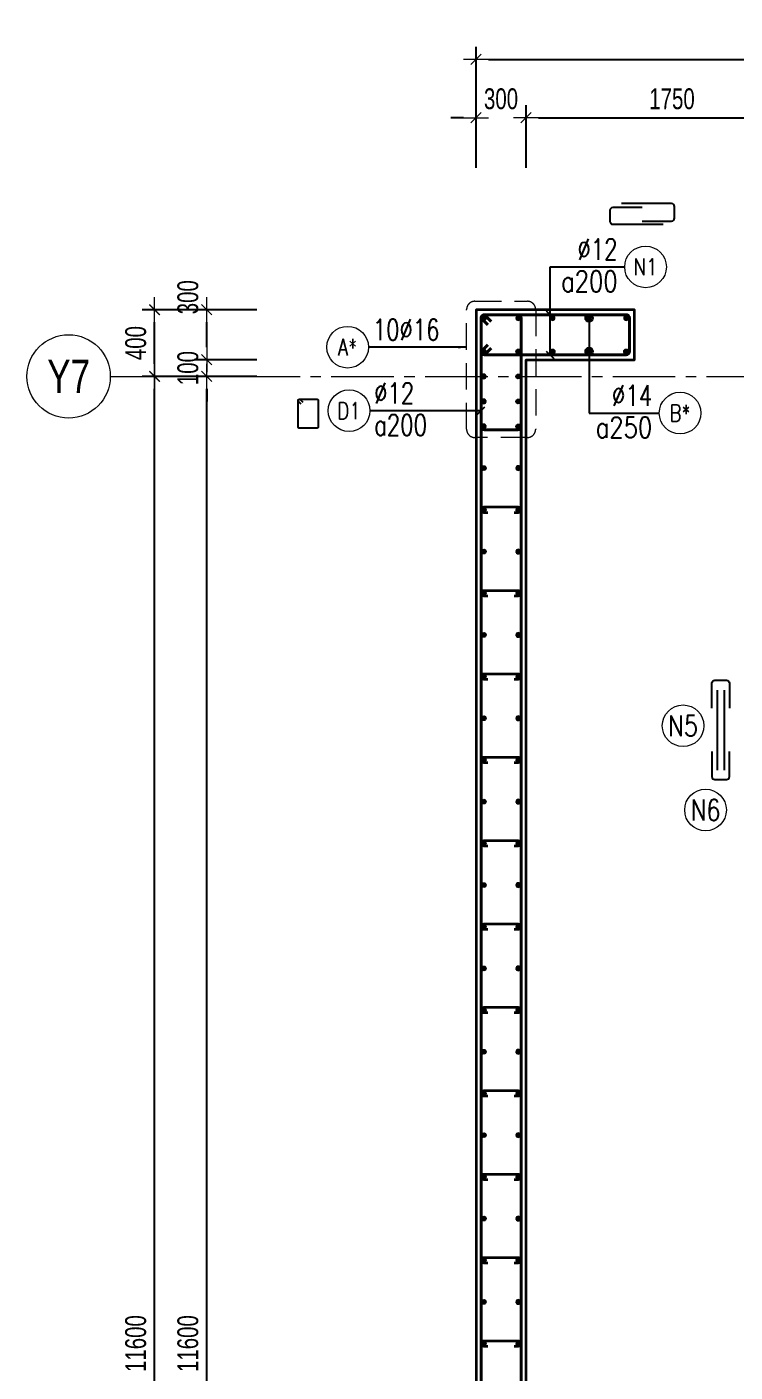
# Model space of a CAD drawing. Header units: millimetres. Extents: x 988833 to 1318015, y -9365 to 47591.
# Drawn here: x 1135248 to 1139494, y 39039 to 47106 of the extents above; entities that cross this region are included whole.
import ezdxf
from ezdxf.enums import TextEntityAlignment as Align

# ---------------------------------------------------------------- set-up
doc = ezdxf.new("R2010")
doc.units = ezdxf.units.MM
doc.header["$MEASUREMENT"] = 0
for name, pattern in [('HIDDEN', [9.525, 6.35, -3.175]), ('HIDDEN2', [4.7625, 3.175, -1.5875]), ('OF_Grid_1$0$CENTER2', [1.125, 0.75, -0.125, 0.125, -0.125])]:
    doc.linetypes.add(name, pattern=pattern)
doc.layers.get('0').update_dxf_attribs({"lineweight": 20})
doc.layers.get('Defpoints').update_dxf_attribs({"color": 151, "lineweight": 9})
for name, color, linetype in [('Hidden', 9, 'HIDDEN'), ('Leader', 6, 'Continuous'), ('Ligature', 1, 'Continuous')]:
    doc.layers.add(name, color=color, linetype=linetype)
for name, color, linetype, lineweight in [('KC-LEADER', 153, 'Continuous', 18), ('KC-THEP', 6, 'Continuous', 40), ('NDC_S_DIM', 1, 'Continuous', 15), ('NDC_S_HIDDEN', 8, 'HIDDEN2', 13), ('NDC_S_LEADER', 1, 'Continuous', 15), ('NDC_S_REBAR', 4, 'Continuous', 35), ('NDC_S_STIRRUP', 4, 'Continuous', 40), ('NDC_S_VN TEXT', 7, 'Continuous', 20), ('NDC_S_WALL', 6, 'Continuous', 35), ('OF_Grid_1$0$NDC_S_AXIS', 5, 'OF_Grid_1$0$CENTER2', 13), ('OF_Grid_1$0$NDC_S_SYMBOL', 1, 'Continuous', 15), ('OF_Grid_1$0$NDC_S_TEXT SYMBOL', 7, 'Continuous', 20)]:
    doc.layers.add(name, color=color, linetype=linetype, lineweight=lineweight)
doc.styles.add('NDC_ARIAL', font='arial.ttf', dxfattribs={"width": 0.85})
doc.styles.add('NDC_DIM', font='', dxfattribs={"width": 0.75})
doc.styles.add('NDC_EN TXT', font='romans.shx', dxfattribs={"width": 0.8})
doc.styles.add('OF_Grid_1$0$NDC_ANNO', font='', dxfattribs={"width": 0.8})
doc.styles.get('NDC_DIM').set_extended_font_data('Dotum')
doc.styles.get('OF_Grid_1$0$NDC_ANNO').set_extended_font_data('Dotum')
doc.dimstyles.new('NDC_1-50', dxfattribs={"dimscale": 50, "dimtxt": 2.5, "dimasz": 1, "dimexe": 1.5, "dimexo": 0, "dimgap": 0.8, "dimtad": 1, "dimdec": 0, "dimdsep": 46, "dimtxsty": 'NDC_ARIAL', "dimblk": 'DIMMARK', "dimcen": 49999.938995, "dimdle": 1.5, "dimclrd": 1, "dimclre": 1, "dimclrt": 3, "dimadec": 0, "dimazin": 0, "dimtfac": 1, "dimtdec": 0, "dimtix": 1, "dimtmove": 2, "dimatfit": 3, "dimfxl": 1, "dimarcsym": 0})
doc.dimstyles.new('NDC_dim_30', dxfattribs={"dimscale": 30, "dimtxt": 2.5, "dimasz": 1.5, "dimexe": 1.5, "dimexo": 2.5, "dimgap": 1, "dimtad": 1, "dimdec": 0, "dimzin": 0, "dimdsep": 46, "dimtxsty": 'NDC_DIM', "dimblk": 'DIMMARK', "dimcen": 0.09, "dimdle": 1.2, "dimclrd": 1, "dimclre": 1, "dimclrt": 3, "dimadec": 0, "dimazin": 0, "dimtfac": 1, "dimtdec": 0, "dimtix": 1, "dimtofl": 0, "dimtmove": 0, "dimatfit": 3, "dimfxl": 6, "dimfxlon": 1, "dimtolj": 1, "dimtzin": 0, "dimarcsym": 0})
doc.dimstyles.new('NDC_dim_50', dxfattribs={"dimscale": 50, "dimtxt": 2.5, "dimasz": 1.5, "dimexe": 1.5, "dimexo": 2.5, "dimgap": 1, "dimtad": 1, "dimdec": 0, "dimzin": 0, "dimdsep": 46, "dimtxsty": 'NDC_DIM', "dimblk": 'DIMMARK', "dimcen": 0.09, "dimdle": 1.2, "dimclrd": 1, "dimclre": 1, "dimclrt": 3, "dimadec": 0, "dimazin": 0, "dimtfac": 1, "dimtdec": 0, "dimtix": 1, "dimtofl": 0, "dimtmove": 0, "dimatfit": 3, "dimfxl": 6, "dimfxlon": 1, "dimtolj": 1, "dimtzin": 0, "dimarcsym": 0})

# ---------------------------------------------------------------- blocks, each defined once
blk = doc.blocks.new('THEP')
at = {"layer": 'KC-LEADER', "color": 6}
blk.add_circle((0, 0), 14, dxfattribs=at)
at = {"layer": 'KC-THEP'}
for p, q in [((-14, 0), (14, 0)), ((9.9, 9.9), (-9.9, -9.9)), ((-9.9, 9.9), (9.9, -9.9)), ((0, 14), (0, -14))]:
    blk.add_line(p, q, dxfattribs=at)
blk = doc.blocks.new('DIMMARK')
at = {"layer": 'NDC_S_DIM', "color": 1}
blk.add_line((-1.5, 0), (1, 0), dxfattribs=at)
at = {"layer": 'NDC_S_DIM', "color": 2, "const_width": 0.1}
blk.add_lwpolyline([(-0.42, -0.42), (0.42, 0.42)], dxfattribs=at)
blk = doc.blocks.new('*U13')
blk.add_circle((-2.5, 0), 2.5)
at = {"layer": 'NDC_S_VN TEXT', "color": 3, "style": 'NDC_EN TXT', "width": 0.75}
blk.add_attdef('DK1', (0.5, 0.85), '', height=2.5, dxfattribs=at)
at = {"layer": 'NDC_S_VN TEXT', "color": 7, "style": 'NDC_EN TXT', "width": 0.8}
blk.add_attdef('SH2', text='', height=2, dxfattribs=at).set_placement((-2.5, 0), align=Align.MIDDLE)
blk = doc.blocks.new('*U11')
blk.add_circle((-2.5, 0), 2.5)
at = {"layer": 'NDC_S_VN TEXT', "color": 3, "style": 'NDC_EN TXT', "width": 0.75}
for tag, p in [('DK1', (0.5, 0.85)), ('KC1', (0.5, -2.97))]:
    blk.add_attdef(tag, p, '', height=2.5, dxfattribs=at)
at = {"layer": 'NDC_S_VN TEXT', "color": 7, "style": 'NDC_EN TXT', "width": 0.8}
blk.add_attdef('SH2', text='', height=2, dxfattribs=at).set_placement((-2.5, 0), align=Align.MIDDLE)
blk = doc.blocks.new('*U10')
blk.add_circle((2.5, 0), 2.5)
at = {"layer": 'NDC_S_VN TEXT', "color": 3, "style": 'NDC_EN TXT'}
for tag, width, p in [('DK2', 0.75, (-0.85, 0.85)), ('KC2', 0.8, (-0.85, -2.97))]:
    blk.add_attdef(tag, text='', height=2.5, dxfattribs=dict(at, width=width)).set_placement(p, align=Align.RIGHT)
at = {"layer": 'NDC_S_VN TEXT', "color": 7, "style": 'NDC_EN TXT', "width": 0.8}
blk.add_attdef('SH3', text='', height=2, dxfattribs=at).set_placement((2.5, 0), align=Align.MIDDLE)
blk = doc.blocks.new('A$C72321851')
at = {"layer": 'Ligature'}
for points in [[(-60.9, -129.3), (-60.9, 170.9, -0.414214), (-43.3, 188.5), (25.8, 188.5, -0.414214), (43.4, 170.9), (43.4, -4.3)], [(-39.7, -4.3), (-39.7, -179.5, 0.414214), (-22.1, -197.1), (47, -197.1, 0.414214), (64.6, -179.5), (64.6, 120.7)]]:
    blk.add_lwpolyline(points, format="xyb", dxfattribs=at)
blk = doc.blocks.new('A$C7BC65A55')
at = {"layer": 'Ligature'}
for p, q in [((-15.2, 372, 0), (-15.2, 38.5, 0)), ((15.2, 372, 0), (15.2, 38.5, 0))]:
    blk.add_line(p, q, dxfattribs=at)
for points in [[(-36.2, 296.5), (-36.2, 400.9, -0.414214), (-24, 413.1), (24, 413.1, -0.414214), (36.2, 400.9), (36.2, 296.5)], [(-36.2, 116.5), (-36.2, 12.2, 0.414214), (-24, 0), (24, 0, 0.414214), (36.2, 12.2), (36.2, 116.5)]]:
    blk.add_lwpolyline(points, format="xyb", dxfattribs=at)
blk = doc.blocks.new('*D685')
at = {"layer": 'Defpoints', "color": 0, "transparency": 16777216}
for p in [(1136325.7, 45009.5), (1138569.6, 45009.5), (1138678.9, 33409.5)]:
    blk.add_point(p, dxfattribs=at)
at = {"layer": 'NDC_S_DIM', "color": 1, "lineweight": -2, "transparency": 16777216}
for p, q in [((1136625.7, 45009.5), (1136250.7, 45009.5)), ((1136325.7, 33484.5), (1136325.7, 44934.5)), ((1136625.7, 33409.5), (1136250.7, 33409.5))]:
    blk.add_line(p, q, dxfattribs=at)
at = {"layer": 'NDC_S_DIM', "color": 1, "lineweight": -2, "transparency": 16777216, "xscale": 75, "yscale": 75, "zscale": 75}
for p, rotation in [((1136325.7, 45009.5), 90), ((1136325.7, 33409.5), 270)]:
    blk.add_blockref('DIMMARK', p, dxfattribs=dict(at, rotation=rotation))
at = {"layer": 'NDC_S_DIM', "color": 3, "transparency": 16777216, "insert": (1136213.1, 39209.5), "char_height": 125, "attachment_point": 5, "rotation": 90, "style": 'NDC_DIM'}
blk.add_mtext('\\A1;11600', dxfattribs=at)
blk = doc.blocks.new('*D686')
at = {"layer": 'Defpoints', "color": 0, "transparency": 16777216}
for p in [(1138240.3, 46561.2), (1137940.3, 45228.5), (1138240.3, 44928.5)]:
    blk.add_point(p, dxfattribs=at)
at = {"layer": 'NDC_S_DIM', "color": 1, "lineweight": -2, "transparency": 16777216}
for p, q in [((1137940.3, 46261.2), (1137940.3, 46636.2)), ((1138240.3, 46261.2), (1138240.3, 46636.2)), ((1137865.3, 46561.2), (1137790.3, 46561.2)), ((1138315.3, 46561.2), (1138390.3, 46561.2))]:
    blk.add_line(p, q, dxfattribs=at)
at = {"layer": 'NDC_S_DIM', "color": 1, "lineweight": -2, "transparency": 16777216, "xscale": 75, "yscale": 75, "zscale": 75}
blk.add_blockref('DIMMARK', (1137940.3, 46561.2), dxfattribs=at)
at = {"layer": 'NDC_S_DIM', "color": 1, "lineweight": -2, "transparency": 16777216, "xscale": 75, "yscale": 75, "zscale": 75, "rotation": 180}
blk.add_blockref('DIMMARK', (1138240.3, 46561.2), dxfattribs=at)
at = {"layer": 'NDC_S_DIM', "color": 3, "transparency": 16777216, "insert": (1138090.3, 46673.8), "char_height": 125, "attachment_point": 5, "style": 'NDC_DIM'}
blk.add_mtext('\\A1;300', dxfattribs=at)
blk = doc.blocks.new('*U55')
at = {"layer": 'OF_Grid_1$0$NDC_S_SYMBOL'}
blk.add_line((5, 0), (9, 0), dxfattribs=at)
blk.add_circle((0, 0), 5, dxfattribs=at)
at = {"layer": 'OF_Grid_1$0$NDC_S_TEXT SYMBOL', "color": 7, "style": 'OF_Grid_1$0$NDC_ANNO', "width": 0.8}
blk.add_attdef('GRID', text='', height=4, rotation=270, dxfattribs=at).set_placement((0, 0), align=Align.MIDDLE)
blk = doc.blocks.new('*D709')
at = {"layer": 'Defpoints', "color": 0, "ltscale": 200, "transparency": 16777216}
for p in [(1146040.3, 46911), (1137940.3, 45357), (1146040.3, 44788)]:
    blk.add_point(p, dxfattribs=at)
at = {"layer": 'NDC_S_DIM', "color": 1, "lineweight": -2, "ltscale": 200, "transparency": 16777216}
for p, q in [((1137940.3, 46611), (1137940.3, 46986)), ((1146040.3, 46611), (1146040.3, 46986)), ((1138015.3, 46911), (1145965.3, 46911))]:
    blk.add_line(p, q, dxfattribs=at)
at = {"layer": 'NDC_S_DIM', "color": 1, "lineweight": -2, "ltscale": 200, "transparency": 16777216, "xscale": 75, "yscale": 75, "zscale": 75, "rotation": 180}
blk.add_blockref('DIMMARK', (1137940.3, 46911), dxfattribs=at)
at = {"layer": 'NDC_S_DIM', "color": 1, "lineweight": -2, "ltscale": 200, "transparency": 16777216, "xscale": 75, "yscale": 75, "zscale": 75}
blk.add_blockref('DIMMARK', (1146040.3, 46911), dxfattribs=at)
at = {"layer": 'NDC_S_DIM', "color": 3, "ltscale": 200, "transparency": 16777216, "insert": (1141990.3, 47023.5), "char_height": 125, "attachment_point": 5, "style": 'NDC_DIM'}
blk.add_mtext('\\A1;8100', dxfattribs=at)
blk = doc.blocks.new('*D711')
at = {"layer": 'Defpoints', "color": 0, "ltscale": 200, "transparency": 16777216}
for p in [(1136325.7, 45109.5), (1138240.3, 45109.5), (1138569.6, 45009.5)]:
    blk.add_point(p, dxfattribs=at)
at = {"layer": 'NDC_S_DIM', "color": 1, "lineweight": -2, "ltscale": 200, "transparency": 16777216}
for p, q in [((1136325.7, 45184.5), (1136325.7, 45259.5)), ((1136625.7, 45109.5), (1136250.7, 45109.5)), ((1136625.7, 45009.5), (1136250.7, 45009.5)), ((1136325.7, 44934.5), (1136325.7, 44859.5))]:
    blk.add_line(p, q, dxfattribs=at)
at = {"layer": 'NDC_S_DIM', "color": 1, "lineweight": -2, "ltscale": 200, "transparency": 16777216, "xscale": 75, "yscale": 75, "zscale": 75}
for p, rotation in [((1136325.7, 45109.5), 270), ((1136325.7, 45009.5), 90)]:
    blk.add_blockref('DIMMARK', p, dxfattribs=dict(at, rotation=rotation))
at = {"layer": 'NDC_S_DIM', "color": 3, "ltscale": 200, "transparency": 16777216, "insert": (1136213.1, 45059.5), "char_height": 125, "attachment_point": 5, "rotation": 90, "style": 'NDC_DIM'}
blk.add_mtext('\\A1;100', dxfattribs=at)
blk = doc.blocks.new('*D712')
at = {"layer": 'Defpoints', "color": 0, "ltscale": 200, "transparency": 16777216}
for p in [(1136325.7, 45409.5), (1137940.3, 45409.5), (1138240.3, 45109.5)]:
    blk.add_point(p, dxfattribs=at)
at = {"layer": 'NDC_S_DIM', "color": 1, "lineweight": -2, "ltscale": 200, "transparency": 16777216}
for p, q in [((1136625.7, 45409.5), (1136250.7, 45409.5)), ((1136325.7, 45184.5), (1136325.7, 45334.5)), ((1136625.7, 45109.5), (1136250.7, 45109.5))]:
    blk.add_line(p, q, dxfattribs=at)
at = {"layer": 'NDC_S_DIM', "color": 1, "lineweight": -2, "ltscale": 200, "transparency": 16777216, "xscale": 75, "yscale": 75, "zscale": 75}
for p, rotation in [((1136325.7, 45409.5), 90), ((1136325.7, 45109.5), 270)]:
    blk.add_blockref('DIMMARK', p, dxfattribs=dict(at, rotation=rotation))
at = {"layer": 'NDC_S_DIM', "color": 3, "ltscale": 200, "transparency": 16777216, "insert": (1136213.1, 45484.5), "char_height": 125, "attachment_point": 5, "rotation": 90, "style": 'NDC_DIM'}
blk.add_mtext('\\A1;300', dxfattribs=at)
blk = doc.blocks.new('*D716')
at = {"layer": 'Defpoints', "color": 0, "ltscale": 200, "transparency": 16777216}
for p in [(1136013.1, 45009.5), (1138054.2, 45009.5), (1138054.3, 33409.7)]:
    blk.add_point(p, dxfattribs=at)
at = {"layer": 'NDC_S_DIM', "color": 1, "lineweight": -2, "ltscale": 200, "transparency": 16777216}
for p, q in [((1136313.1, 45009.5), (1135938.1, 45009.5)), ((1136013.1, 33484.7), (1136013.1, 44934.5)), ((1136313.1, 33409.7), (1135938.1, 33409.7))]:
    blk.add_line(p, q, dxfattribs=at)
at = {"layer": 'NDC_S_DIM', "color": 1, "lineweight": -2, "ltscale": 200, "transparency": 16777216, "xscale": 75, "yscale": 75, "zscale": 75}
for p, rotation in [((1136013.1, 45009.5), 90), ((1136013.1, 33409.7), 270)]:
    blk.add_blockref('DIMMARK', p, dxfattribs=dict(at, rotation=rotation))
at = {"layer": 'NDC_S_DIM', "color": 3, "ltscale": 200, "transparency": 16777216, "insert": (1135900.5, 39209.6), "char_height": 125, "attachment_point": 5, "rotation": 90, "style": 'NDC_DIM'}
blk.add_mtext('\\A1;11600', dxfattribs=at)
blk = doc.blocks.new('*D717')
at = {"layer": 'Defpoints', "color": 0, "ltscale": 200, "transparency": 16777216}
for p in [(1136013.1, 45409.5), (1137940.3, 45409.5), (1138054.2, 45009.5)]:
    blk.add_point(p, dxfattribs=at)
at = {"layer": 'NDC_S_DIM', "color": 1, "lineweight": -2, "ltscale": 200, "transparency": 16777216}
for p, q in [((1136313.1, 45409.5), (1135938.1, 45409.5)), ((1136013.1, 45084.5), (1136013.1, 45334.5)), ((1136313.1, 45009.5), (1135938.1, 45009.5))]:
    blk.add_line(p, q, dxfattribs=at)
at = {"layer": 'NDC_S_DIM', "color": 1, "lineweight": -2, "ltscale": 200, "transparency": 16777216, "xscale": 75, "yscale": 75, "zscale": 75}
for p, rotation in [((1136013.1, 45409.5), 90), ((1136013.1, 45009.5), 270)]:
    blk.add_blockref('DIMMARK', p, dxfattribs=dict(at, rotation=rotation))
at = {"layer": 'NDC_S_DIM', "color": 3, "ltscale": 200, "transparency": 16777216, "insert": (1135900.5, 45209.5), "char_height": 125, "attachment_point": 5, "rotation": 90, "style": 'NDC_DIM'}
blk.add_mtext('\\A1;400', dxfattribs=at)
blk = doc.blocks.new('*D697')
at = {"layer": 'Defpoints', "color": 0, "ltscale": 200, "transparency": 16777216}
for p in [(1139990.3, 46561.2), (1139990.3, 45409.5), (1138240.3, 44928.5)]:
    blk.add_point(p, dxfattribs=at)
at = {"layer": 'NDC_S_DIM', "color": 1, "lineweight": -2, "ltscale": 200, "transparency": 16777216}
for p, q in [((1138240.3, 46261.2), (1138240.3, 46636.2)), ((1139990.3, 46261.2), (1139990.3, 46636.2)), ((1138315.3, 46561.2), (1139915.3, 46561.2))]:
    blk.add_line(p, q, dxfattribs=at)
at = {"layer": 'NDC_S_DIM', "color": 1, "lineweight": -2, "ltscale": 200, "transparency": 16777216, "xscale": 75, "yscale": 75, "zscale": 75, "rotation": 180}
blk.add_blockref('DIMMARK', (1138240.3, 46561.2), dxfattribs=at)
at = {"layer": 'NDC_S_DIM', "color": 1, "lineweight": -2, "ltscale": 200, "transparency": 16777216, "xscale": 75, "yscale": 75, "zscale": 75}
blk.add_blockref('DIMMARK', (1139990.3, 46561.2), dxfattribs=at)
at = {"layer": 'NDC_S_DIM', "color": 3, "ltscale": 200, "transparency": 16777216, "insert": (1139115.3, 46673.8), "char_height": 125, "attachment_point": 5, "style": 'NDC_DIM'}
blk.add_mtext('\\A1;1750', dxfattribs=at)

msp = doc.modelspace()

# ---------------------------------------------------------------- linework, layer by layer
for centre in [(1139182, 42914.5), (1139316.4, 42409.5)]:
    msp.add_circle(centre, 125)
at = {"layer": 'Ligature'}
msp.add_lwpolyline([(1136891.4, 44842.9), (1136875.4, 44858.8, -0.668179), (1136881.2, 44872.8), (1136985.8, 44872.8, -0.414214), (1136994, 44864.6), (1136994, 44707.5, -0.414214), (1136985.8, 44699.3), (1136881.2, 44699.3, -0.414214), (1136873.1, 44707.5), (1136873.1, 44864.6, -0.668179), (1136887, 44870.4), (1136903, 44854.4)], format="xyb", dxfattribs=at)
at = {"layer": 'NDC_S_HIDDEN', "ltscale": 50}
msp.add_lwpolyline([(1137933.8, 45460.2), (1138248.1, 45460.2, -0.414214), (1138298.1, 45410.2), (1138298.1, 44693.1, -0.414214), (1138248.1, 44643.1), (1137933.8, 44643.1, -0.414214), (1137883.8, 44693.1), (1137883.8, 45410.2, -0.414214)], format="xyb", close=True, dxfattribs=at)
at = {"layer": 'NDC_S_REBAR'}
for points in [[(1138168.8, 44194.5), (1138193.8, 44194.5, 1), (1138193.8, 44224.5), (1137986.8, 44224.5, 1), (1137986.8, 44194.5), (1138011.8, 44194.5)], [(1138168.8, 43694.5), (1138193.8, 43694.5, 1), (1138193.8, 43724.5), (1137986.8, 43724.5, 1), (1137986.8, 43694.5), (1138011.8, 43694.5)], [(1138168.8, 43194.5), (1138193.8, 43194.5, 1), (1138193.8, 43224.5), (1137986.8, 43224.5, 1), (1137986.8, 43194.5), (1138011.8, 43194.5)], [(1138168.8, 42694.5), (1138193.8, 42694.5, 1), (1138193.8, 42724.5), (1137986.8, 42724.5, 1), (1137986.8, 42694.5), (1138011.8, 42694.5)], [(1138168.8, 42194.5), (1138193.8, 42194.5, 1), (1138193.8, 42224.5), (1137986.8, 42224.5, 1), (1137986.8, 42194.5), (1138011.8, 42194.5)], [(1138168.8, 41694.5), (1138193.8, 41694.5, 1), (1138193.8, 41724.5), (1137986.8, 41724.5, 1), (1137986.8, 41694.5), (1138011.8, 41694.5)], [(1138168.8, 41194.5), (1138193.8, 41194.5, 1), (1138193.8, 41224.5), (1137986.8, 41224.5, 1), (1137986.8, 41194.5), (1138011.8, 41194.5)], [(1138168.8, 40694.5), (1138193.8, 40694.5, 1), (1138193.8, 40724.5), (1137986.8, 40724.5, 1), (1137986.8, 40694.5), (1138011.8, 40694.5)], [(1138168.8, 40194.5), (1138193.8, 40194.5, 1), (1138193.8, 40224.5), (1137986.8, 40224.5, 1), (1137986.8, 40194.5), (1138011.8, 40194.5)], [(1138168.8, 39694.5), (1138193.8, 39694.5, 1), (1138193.8, 39724.5), (1137986.8, 39724.5, 1), (1137986.8, 39694.5), (1138011.8, 39694.5)], [(1138168.8, 39194.5), (1138193.8, 39194.5, 1), (1138193.8, 39224.5), (1137986.8, 39224.5, 1), (1137986.8, 39194.5), (1138011.8, 39194.5)]]:
    msp.add_lwpolyline(points, format="xyb", dxfattribs=at)
at = {"layer": 'NDC_S_STIRRUP'}
for points in [[(1138010.3, 33099.5), (1137970.3, 33059.5, 0.414214), (1137990.3, 33039.5), (1138190.3, 33039.5, 0.414214), (1138210.3, 33059.5), (1138210.3, 45359.5, 0.414214), (1138190.3, 45379.5), (1137990.3, 45379.5, 0.414214), (1137970.3, 45359.5), (1137970.3, 33059.5, 0.414214), (1137990.3, 33039.5), (1138030.3, 33079.5)], [(1138010.3, 45319.5), (1137970.3, 45359.5, -0.414214), (1137990.3, 45379.5), (1138190.3, 45379.5, -0.414214), (1138210.3, 45359.5), (1138210.3, 44709.5, -0.414214), (1138190.3, 44689.5), (1137990.3, 44689.5, -0.414214), (1137970.3, 44709.5), (1137970.3, 45359.5, -0.414214), (1137990.3, 45379.5), (1138030.3, 45339.5)], [(1138030.3, 45179.5), (1137990.3, 45139.5, -0.414214), (1137970.3, 45159.5), (1137970.3, 45359.5, -0.414214), (1137990.3, 45379.5), (1138840.3, 45379.5, -0.414214), (1138860.3, 45359.5), (1138860.3, 45159.5, -0.414358), (1138840.3, 45139.5), (1137990.3, 45139.5, -0.414214), (1137970.3, 45159.5), (1138010.3, 45199.5)]]:
    msp.add_lwpolyline(points, format="xyb", dxfattribs=at)
at = {"layer": 'NDC_S_WALL'}
msp.add_lwpolyline([(1138240.3, 33309.5), (1138240.3, 45109.5), (1138890.3, 45109.5), (1138890.3, 45409.5), (1137940.3, 45409.5), (1137940.3, 33009.5)], dxfattribs=at)
at = {"layer": 'OF_Grid_1$0$NDC_S_AXIS', "ltscale": 500}
msp.add_line((1135947.8, 45009.5), (1154568.4, 45009.5), dxfattribs=at)

# ---------------------------------------------------------------- block references
at = {"layer": 'Hidden', "xscale": 1.44, "yscale": 1.44, "zscale": 1.44}
msp.add_blockref('A$C7BC65A55', (1139407.1, 42592.2, 0), dxfattribs=at)
at = {"layer": 'KC-THEP'}
for p, rotation in [((1137986.8, 45359.5), 189.6685644363809), ((1138193.8, 45159.5), 9.668564436380946), ((1138399.7, 45159.5), 9.668564436380946), ((1138618.3, 45159.5), 9.668564436380946), ((1138840.3, 45159.5), 9.668564436380926), ((1138193.8, 45009.5), 9.668564436380946), ((1138193.8, 44859.5), 9.668564436380946), ((1138193.8, 44709.5), 9.668564436380946), ((1137986.8, 44459.5), 189.6685644363809), ((1137986.8, 44209.5), 189.6685644363809), ((1137986.8, 43959.5), 189.6685644363809), ((1137986.8, 43709.5), 189.6685644363809), ((1137986.8, 43459.5), 189.6685644363809), ((1137986.8, 43209.5), 189.6685644363809), ((1137986.8, 42959.5), 189.6685644363809), ((1137986.8, 42709.5), 189.6685644363809), ((1137986.8, 42459.5), 189.6685644363809), ((1137986.8, 42209.5), 189.6685644363809), ((1137986.8, 41959.5), 189.6685644363809), ((1137986.8, 41709.5), 189.6685644363809), ((1137986.8, 41459.5), 189.6685644363809), ((1137986.8, 41209.5), 189.6685644363809), ((1137986.8, 40959.5), 189.6685644363809), ((1137986.8, 40709.5), 189.6685644363809), ((1137986.8, 40459.5), 189.6685644363809), ((1137986.8, 40209.5), 189.6685644363809), ((1137986.8, 39959.5), 189.6685644363809), ((1137986.8, 39709.5), 189.6685644363809), ((1137986.8, 39459.5), 189.6685644363809), ((1137986.8, 39209.5), 189.6685644363809)]:
    msp.add_blockref('THEP', p, dxfattribs=dict(at, rotation=rotation))
at = {"layer": 'KC-THEP', "xscale": -1}
for p, rotation in [((1138193.8, 45359.5), 170.331435563619), ((1138399.7, 45359.5), 170.331435563619), ((1138618.3, 45359.5), 170.331435563619), ((1138840.3, 45359.5), 170.331435563619), ((1137986.8, 45159.5), 350.3314355636191), ((1137986.8, 45009.5), 350.3314355636191), ((1137986.8, 44859.5), 350.3314355636191), ((1137986.8, 44709.5), 350.3314355636191), ((1138193.8, 44459.5), 170.331435563619), ((1138193.8, 44209.5), 170.331435563619), ((1138193.8, 43959.5), 170.331435563619), ((1138193.8, 43709.5), 170.331435563619), ((1138193.8, 43459.5), 170.331435563619), ((1138193.8, 43209.5), 170.331435563619), ((1138193.8, 42959.5), 170.331435563619), ((1138193.8, 42709.5), 170.331435563619), ((1138193.8, 42459.5), 170.331435563619), ((1138193.8, 42209.5), 170.331435563619), ((1138193.8, 41959.5), 170.331435563619), ((1138193.8, 41709.5), 170.331435563619), ((1138193.8, 41459.5), 170.331435563619), ((1138193.8, 41209.5), 170.331435563619), ((1138193.8, 40959.5), 170.331435563619), ((1138193.8, 40709.5), 170.331435563619), ((1138193.8, 40459.5), 170.331435563619), ((1138193.8, 40209.5), 170.331435563619), ((1138193.8, 39959.5), 170.331435563619), ((1138193.8, 39709.5), 170.331435563619), ((1138193.8, 39459.5), 170.331435563619), ((1138193.8, 39209.5), 170.331435563619)]:
    msp.add_blockref('THEP', p, dxfattribs=dict(at, rotation=rotation))
at = {"layer": 'Leader', "rotation": 89.99999999999997}
msp.add_blockref('A$C72321851', (1138933.1, 45981.1), dxfattribs=at)
at = {"layer": 'NDC_S_VN TEXT', "xscale": 50, "yscale": 50, "zscale": 50}
for name, p, values in [('*U10', (1138831.7, 45666.3), {'SH3': 'N1', 'DK2': '%%C12', 'KC2': 'a200'}), ('*U13', (1137295.6, 45184.8), {'SH2': 'A*', 'DK1': '10%%C16'}), ('*U11', (1137304.3, 44803.9), {'SH2': 'D1', 'DK1': '%%C12', 'KC1': 'a200'}), ('*U10', (1139038.9, 44789.7), {'SH3': 'B*', 'DK2': '%%C14', 'KC2': 'a250'})]:
    msp.add_blockref(name, p, dxfattribs=at).add_auto_attribs(values)
at = {"layer": 'OF_Grid_1$0$NDC_S_AXIS'}
ref = msp.add_blockref('*U55', (1135497.8, 45009.5), dxfattribs=dict(at, xscale=50, yscale=50, zscale=50))
ref.add_attrib('GRID', 'Y7', dxfattribs={"layer": 'OF_Grid_1$0$NDC_S_TEXT SYMBOL', "color": 7, "height": 200, "style": 'OF_Grid_1$0$NDC_ANNO', "width": 0.8}).set_placement((1135497.8, 45009.5), align=Align.MIDDLE)

# ---------------------------------------------------------------- texts
at = {"layer": 'NDC_S_VN TEXT', "color": 7, "style": 'NDC_EN TXT', "width": 0.8}
for tag, p in [('N5', (1139182, 42914.5)), ('N6', (1139316.4, 42409.5))]:
    msp.add_attdef(tag, text='3', height=125, dxfattribs=at).set_placement(p, align=Align.MIDDLE)

# ---------------------------------------------------------------- dimensions: what is measured, and where the dimension line sits
at = {"layer": 'NDC_S_DIM', "ltscale": 200}
dim = msp.add_linear_dim(base=(1146040.3, 46911), p1=(1137940.3, 45357), p2=(1146040.3, 44788), dimstyle='NDC_dim_50', dxfattribs=at)
dim.commit()
dim.dimension.update_dxf_attribs({"geometry": '*D709', "text_midpoint": (1141990.3, 47023.5)})
at = {"layer": 'NDC_S_DIM'}
dim = msp.add_linear_dim(base=(1138240.3, 46561.2), p1=(1137940.3, 45228.5), p2=(1138240.3, 44928.5), dimstyle='NDC_dim_50', dxfattribs=at)
dim.commit()
dim.dimension.update_dxf_attribs({"geometry": '*D686', "text_midpoint": (1138090.3, 46673.8)})
at = {"layer": 'NDC_S_DIM', "ltscale": 200}
dim = msp.add_linear_dim(base=(1139990.3, 46561.2), p1=(1138240.3, 44928.5), p2=(1139990.3, 45409.5), dimstyle='NDC_dim_50', override={"dimtmove": 1}, dxfattribs=at)
dim.commit()
dim.dimension.update_dxf_attribs({"geometry": '*D697', "text_midpoint": (1139115.3, 46673.8)})
dim = msp.add_linear_dim(base=(1136325.7, 45409.5), p1=(1138240.3, 45109.5), p2=(1137940.3, 45409.5), angle=90, dimstyle='NDC_dim_50', override={"dimtmove": 1}, dxfattribs=at)
dim.commit()
dim.dimension.update_dxf_attribs({"geometry": '*D712', "text_midpoint": (1136325.7, 45484.5), "dimtype": 160})
for base, p1, p2, picture, middle in [((1136013.1, 45409.5), (1138054.2, 45009.5), (1137940.3, 45409.5), '*D717', (1135900.5, 45209.5)), ((1136325.7, 45109.5), (1138569.6, 45009.5), (1138240.3, 45109.5), '*D711', (1136213.1, 45059.5)), ((1136013.1, 45009.5), (1138054.3, 33409.7), (1138054.2, 45009.5), '*D716', (1135900.5, 39209.6))]:
    dim = msp.add_linear_dim(base=base, p1=p1, p2=p2, angle=90, dimstyle='NDC_dim_50', override={"dimtmove": 1}, dxfattribs=at)
    dim.commit()
    dim.dimension.update_dxf_attribs({"geometry": picture, "text_midpoint": middle})
at = {"layer": 'NDC_S_DIM'}
dim = msp.add_linear_dim(base=(1136325.7, 45009.5), p1=(1138678.9, 33409.5), p2=(1138569.6, 45009.5), angle=90, dimstyle='NDC_dim_50', override={"dimtmove": 1}, dxfattribs=at)
dim.commit()
dim.dimension.update_dxf_attribs({"geometry": '*D685', "text_midpoint": (1136213.1, 39209.5)})

# ---------------------------------------------------------------- leaders
at = {"layer": 'NDC_S_LEADER'}
for points, override in [([(1138384.3, 45139.5), (1138384.3, 45666.1), (1138831.7, 45666.1)], {"dimgap": 1, "dimtad": 0, "dimldrblk": 'Oblique'}), ([(1138384.3, 45379.5), (1138384.3, 45666.1), (1138831.7, 45666.1)], {"dimtad": 0, "dimldrblk": 'Oblique'}), ([(1138618.3, 45359.5), (1138618.3, 44789.6), (1139038.9, 44789.6)], {"dimgap": 1, "dimtad": 0, "dimldrblk": 'Origin'}), ([(1138618.3, 45159.5), (1138618.3, 44789.6), (1139038.9, 44789.6)], {"dimgap": 1, "dimtad": 0, "dimldrblk": 'Origin'}), ([(1137970.3, 44803.9), (1137302.3, 44803.9)], {"dimtad": 0, "dimldrblk": 'Oblique'})]:
    msp.add_leader(points, dimstyle='NDC_dim_30', override=override, dxfattribs=at)
msp.add_leader([(1137883.8, 45184.8), (1137295.6, 45184.8)], dimstyle='NDC_1-50', dxfattribs=at)

doc.saveas('drawing.dxf')
